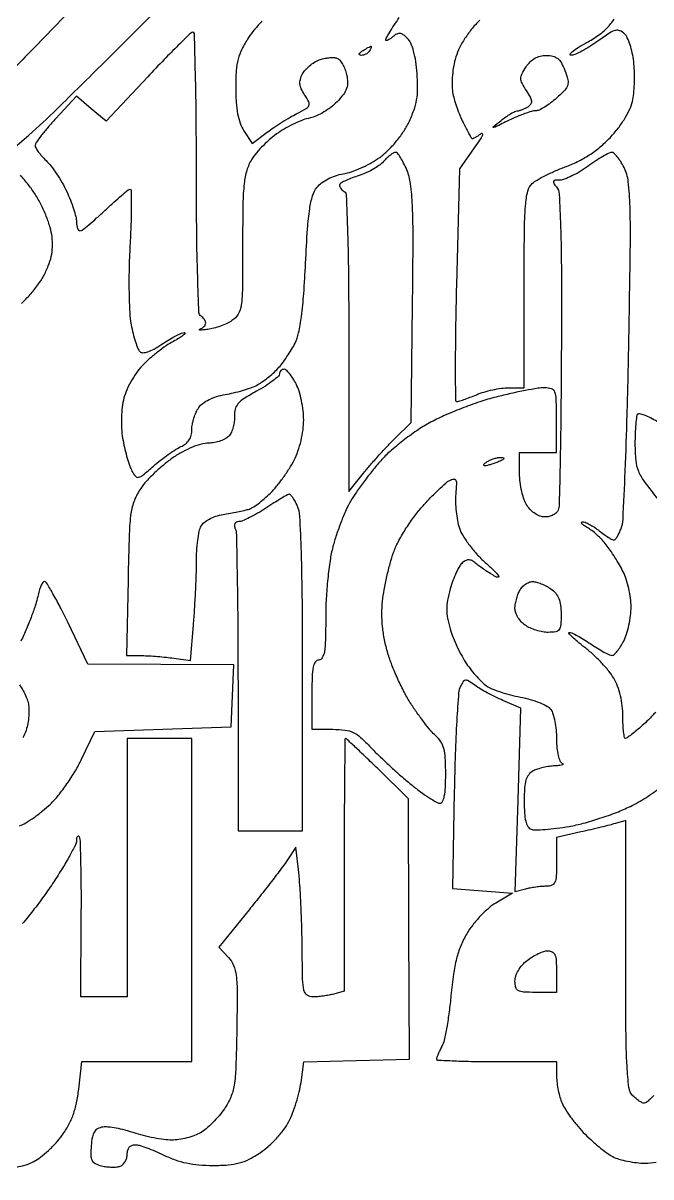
# Model space of a CAD drawing. Extents: x 3.8 to 44, y 2.8 to 44.9.
# Drawn here: x 14.42 to 25.93, y 2.79 to 23.94 of the extents above; entities that cross this region are included whole.
import ezdxf

# ---------------------------------------------------------------- set-up
doc = ezdxf.new("R2010")
doc.units = 0
doc.header["$MEASUREMENT"] = 0

msp = doc.modelspace()

# ---------------------------------------------------------------- linework, layer by layer
for points in [[(26.769741, 44.334821, -0.000003), (28.368792, 44.349802, -0.000078)], [(4.851013, 14.633411, -0.000017), (4.828862, 18.958728, -0.000179)], [(16.409094, 25.3377), (14.626556, 23.49765, 0.002735), (13.950292, 22.791882, 0.004763)], [(14.175763, 21.597947, 0.014724), (14.52226, 21.886946, 0.01237), (15.037014, 22.365865, 0.002662), (15.903362, 23.221907), (17.5968, 24.913114)], [(18.797599, 23.976252, 0.019969), (18.661977, 23.824869, 0.026506), (18.551936, 23.676331, 0.028277), (18.428575, 23.46485, 0.054919), (18.359443, 23.282185, 0.047107), (18.32583, 23.071113, 0.015947), (18.3159, 22.759858, 0.015904), (18.324483, 22.490107, 0.031358), (18.351484, 22.277469, 0.039385), (18.398151, 22.107348, 0.058461), (18.467131, 21.969251), (18.618363, 21.738442), (18.890131, 21.941834, -0.012697), (19.014185, 22.029851, -0.00804), (19.16295, 22.126388, -0.008074), (19.312224, 22.216555, -0.014745), (19.437243, 22.284489, 0.014059), (19.607398, 22.376646, 0.164819), (19.656413, 22.432575, 0.219599), (19.653799, 22.498819, 0.027074), (19.579281, 22.627203, -0.034193), (19.517397, 22.737402, -0.086574), (19.492922, 22.825627, -0.097005), (19.501074, 22.910713, -0.050661), (19.541731, 23.009577, -0.058142), (19.593342, 23.083806, -0.035218), (19.66976, 23.158905, -0.034901), (19.757367, 23.223657, -0.050896), (19.843109, 23.266676, -0.035221), (19.930828, 23.293131, -0.031945), (20.024303, 23.308084, -0.033423), (20.109802, 23.310474, -0.082064), (20.171196, 23.297859, -0.12336), (20.222156, 23.262098, -0.044825), (20.274104, 23.189921, -0.041084), (20.319118, 23.097239, -0.038469), (20.349551, 22.9964, -0.047513), (20.366678, 22.855838, -0.091974), (20.349019, 22.744389, -0.07855), (20.289935, 22.63555, -0.027471), (20.17363, 22.499978, -0.038523), (20.065614, 22.40335, -0.028323), (19.932641, 22.313124, -0.028865), (19.796237, 22.241794, -0.055128), (19.67876, 22.203649, 0.039924), (19.555491, 22.167719, 0.017837), (19.399673, 22.102005, 0.017524), (19.238949, 22.0204, 0.022716), (19.098081, 21.933977, 0.028379), (18.964121, 21.831621, 0.019573), (18.824168, 21.701677, 0.019788), (18.699028, 21.565654, 0.03767), (18.611631, 21.445503, 0.064632), (18.520667, 21.24424, 0.046786), (18.471264, 21.002886, 0.023408), (18.448236, 20.629483, 0.003696), (18.4428, 19.894115, -0.002466), (18.438766, 19.076146, -0.031962), (18.416316, 18.772354, -0.096092), (18.359752, 18.60682, -0.118017), (18.248028, 18.488281, -0.037167), (18.155428, 18.437001, -0.021307), (18.037215, 18.38857, -0.021197), (17.913557, 18.349798, -0.032867), (17.803878, 18.328051, -0.008182), (17.713992, 18.31779, -0.032989), (17.658819, 18.31606, -0.439753), (17.652543, 18.323398, -0.284394), (17.66025, 18.333024, 0.057343), (17.70069, 18.35286, 0.059812), (17.734936, 18.381129, 0.066583), (17.758197, 18.413148, 0.124462), (17.766, 18.44401, 0.095725), (17.759831, 18.475938, 0.052723), (17.741149, 18.511211, 0.049862), (17.713761, 18.544255, 0.056436), (17.6814, 18.5697, -0.249346), (17.642466, 18.63638, -0.001896), (17.619074, 19.286268, -0.005655), (17.602039, 20.102132, -0.002392), (17.5968, 21.197293, 0.002309), (17.59224, 22.184933, 0.003845), (17.578162, 23.016717, 0.000595), (17.559272, 23.748613, 0.39678), (17.53335, 23.774688, 0.203366), (17.491998, 23.758726, 0.002089), (17.264342, 23.536289, 0.006299), (17.003814, 23.273046, 0.003997), (16.706679, 22.960185), (15.943458, 22.143595), (15.669988, 22.373705), (15.396517, 22.603815), (15.019518, 22.194158, 0.009331), (14.874957, 22.031068, 0.013137), (14.752704, 21.879986, 0.00934), (14.657475, 21.750836, 0.149667), (14.640621, 21.6999, 0.137548), (14.651977, 21.655601, 0.025466), (14.698221, 21.584283, 0.025607), (14.762691, 21.504129, 0.020893), (14.83937, 21.42511, -0.039635), (14.928889, 21.325665, -0.01668), (15.033538, 21.179181, -0.01638), (15.135533, 21.014386, -0.020516), (15.218608, 20.854982, -0.015459), (15.286971, 20.697042, -0.015911), (15.344739, 20.536677, -0.01584), (15.385876, 20.394827, -0.062729), (15.3972, 20.304922, 0.035495), (15.401829, 20.239798, 0.054047), (15.415838, 20.184912, 0.070891), (15.436327, 20.147359, 0.238699), (15.46065, 20.135273, 0.1648), (15.500214, 20.149007, 0.006322), (15.623412, 20.247298, 0.010728), (15.767175, 20.370248, 0.007295), (15.925633, 20.515973, -0.006272), (16.083422, 20.661678, -0.009402), (16.2251, 20.784508, -0.00491), (16.346878, 20.884126, -0.17058), (16.38124, 20.8962, -0.411967), (16.401977, 20.875622, -0.002656), (16.402649, 20.591772, -0.008154), (16.396207, 20.25724, -0.004877), (16.378187, 19.85985, 0.008672), (16.362079, 19.43307, 0.008778), (16.360878, 19.007718, 0.008615), (16.372708, 18.637721, 0.035054), (16.399485, 18.414274, 0.014413), (16.435563, 18.251545, 0.017337), (16.479121, 18.101011, 0.016168), (16.523834, 17.978012, 0.101444), (16.560457, 17.922503, 0.209048), (16.616191, 17.900678, 0.07097), (16.703717, 17.916661, 0.047852), (16.819236, 17.967967, 0.020662), (16.962507, 18.056779, -0.013319), (17.091725, 18.13953, -0.016772), (17.215753, 18.20881, -0.014973), (17.321962, 18.259583, -0.114437), (17.375956, 18.269861, -0.569491), (17.38446, 18.254132, -0.089158), (17.355324, 18.220749, -0.032965), (17.281261, 18.169042, -0.013221), (17.1738, 18.107923, 0.027838), (17.040949, 18.027136, 0.014742), (16.885302, 17.913294, 0.014627), (16.732502, 17.787124, 0.021909), (16.60748, 17.667512, 0.037652), (16.495047, 17.530846, 0.027853), (16.391455, 17.36468, 0.028117), (16.308339, 17.190647, 0.042406), (16.257977, 17.030439, 0.031599), (16.231379, 16.862028, 0.020988), (16.22131, 16.666651, 0.020783), (16.22768, 16.467905, 0.02778), (16.250917, 16.28898, 0.013182), (16.285333, 16.128341, 0.01217), (16.328993, 15.965368, 0.012264), (16.374969, 15.822146, 0.039083), (16.415287, 15.730206, 0.051953), (16.47938, 15.635551, 0.282787), (16.535615, 15.616879, 0.115931), (16.61242, 15.655068, 0.00707), (16.808729, 15.822574, -0.013851), (16.938832, 15.930574, -0.012107), (17.08059, 16.036321, -0.012262), (17.213371, 16.125646, -0.035048), (17.311113, 16.178738, 0.05973), (17.400386, 16.233084, 0.083596), (17.463088, 16.302055, 0.083518), (17.499786, 16.387807, 0.059501), (17.5122, 16.491756, -0.046749), (17.521376, 16.589687, -0.02949), (17.54934, 16.701141, -0.029502), (17.590187, 16.808434, -0.047099), (17.638633, 16.893661, -0.079149), (17.715105, 16.972685, -0.046276), (17.827594, 17.041863, -0.04108), (17.967082, 17.097053, -0.032509), (18.125083, 17.133989, 0.017019), (18.278418, 17.164862, 0.013568), (18.441473, 17.208213, 0.013786), (18.590406, 17.25667, 0.033313), (18.6966, 17.302666, 0.030646), (18.790624, 17.358594, 0.016741), (18.89898, 17.437823, 0.016629), (19.004073, 17.525999, 0.025345), (19.088554, 17.609912, 0.023116), (19.167434, 17.705121, 0.012585), (19.255727, 17.828673, 0.012517), (19.339362, 17.959076, 0.01938), (19.40425, 18.076043, 0.06578), (19.469384, 18.262329, 0.018603), (19.520819, 18.565988, 0.014599), (19.563015, 18.980718, 0.006125), (19.596636, 19.54088, -0.00466), (19.6327, 20.172666, -0.020916), (19.672677, 20.54081, -0.036138), (19.726235, 20.777824, -0.093278), (19.806986, 20.932742, -0.065637), (19.891434, 21.015154, -0.041699), (20.008117, 21.088107, -0.039368), (20.144117, 21.14508, -0.039884), (20.286777, 21.179733, 0.043857), (20.436358, 21.217326, 0.021941), (20.617801, 21.289325, 0.021599), (20.800349, 21.380867, 0.029733), (20.955055, 21.479476, 0.037529), (21.103375, 21.604895, 0.025203), (21.253679, 21.768372, 0.025098), (21.387757, 21.947381, 0.035474), (21.487, 22.120009, 0.026029), (21.580353, 22.341552, 0.04436), (21.631591, 22.535659, 0.041199), (21.649908, 22.745496, 0.019235), (21.640694, 23.018473, 0.019075), (21.616343, 23.238238, 0.02917), (21.57698, 23.42584, 0.033923), (21.526178, 23.572735, 0.096451), (21.465912, 23.662145, 0.034791), (21.387958, 23.729945, 0.135228), (21.329039, 23.753305, 0.152944), (21.270727, 23.741794, 0.048611), (21.196546, 23.691524, -0.02143), (21.14617, 23.653238, -0.046645), (21.103924, 23.629397, -0.092514), (21.076102, 23.622704, -0.429399), (21.0654, 23.632868, -0.131692), (21.074171, 23.66559, -0.005063), (21.138644, 23.774656, -0.008753), (21.219206, 23.902724, -0.006028), (21.31474, 24.045077, 0.01247)], [(22.788568, 23.995232, 0.026802), (22.633567, 23.822658, 0.029346), (22.502898, 23.639446, 0.03122), (22.402342, 23.454697, 0.043275), (22.337797, 23.277617, 0.028172), (22.304364, 23.118182, 0.021556), (22.285287, 22.941025, 0.021986), (22.281895, 22.773138, 0.047095), (22.297122, 22.644571, 0.020447), (22.328373, 22.523641, 0.011807), (22.375286, 22.380833, 0.011786), (22.429226, 22.239497, 0.019325), (22.482248, 22.1229, 0.003731), (22.533223, 22.023267, 0.005025), (22.580939, 21.9339, 0.003489), (22.622152, 21.859777, 0.053022), (22.639215, 21.835894, 0.292149), (22.65953, 21.83014, 0.038897), (22.703095, 21.847048, 0.035066), (22.756961, 21.877753, 0.022233), (22.815258, 21.920494, -0.427131), (22.836196, 21.917752, -0.275655), (22.838741, 21.891112, -0.034048), (22.785141, 21.795461, -0.009763), (22.689411, 21.65504), (22.417019, 21.271781), (22.362159, 19.13819, 0.002571), (22.345332, 18.320063, 0.00429), (22.340619, 17.631342, 0.000741), (22.342562, 17.027796, 0.412837), (22.365867, 17.0046, 0.078085), (22.40285, 17.010411, 0.006304), (22.496446, 17.041877, 0.008377), (22.607553, 17.082898, 0.006337), (22.728149, 17.1315, -0.027517), (22.865267, 17.180121, -0.018428), (23.026592, 17.221123, -0.018584), (23.186323, 17.249344, -0.034442), (23.317632, 17.2584), (23.6034, 17.2584), (23.6034, 19.064188, -0.002047), (23.60771, 20.116816, -0.017002), (23.627848, 20.593832, -0.037478), (23.668834, 20.86299, -0.153896), (23.75145, 21.003531, -0.054795), (23.838729, 21.066433, -0.013149), (23.996586, 21.150371, -0.01335), (24.183988, 21.237617, -0.012872), (24.378056, 21.315868, 0.028174), (24.609067, 21.417336, 0.029959), (24.822327, 21.542316, 0.030089), (25.018293, 21.691341, 0.028949), (25.197647, 21.86463, 0.025247), (25.341536, 22.037475, 0.028119), (25.461787, 22.21804, 0.030516), (25.550161, 22.391893, 0.056015), (25.596648, 22.54359, 0.027303), (25.615837, 22.68939, 0.013777), (25.624868, 22.874647, 0.01364), (25.62369, 23.067077, 0.019713), (25.611316, 23.236705, 0.025856), (25.585459, 23.393011, 0.026234), (25.543694, 23.545042, 0.027151), (25.493423, 23.672815, 0.089303), (25.441915, 23.746943, 0.097436), (25.35865, 23.802831, 0.168638), (25.276364, 23.808001, 0.078441), (25.16545, 23.757409, 0.010602), (24.954512, 23.611323, -0.016618), (24.806261, 23.511269, -0.019646), (24.659584, 23.427062, -0.018872), (24.531773, 23.366244, -0.105639), (24.457857, 23.351576, -0.575866), (24.445629, 23.373374, -0.089478), (24.486517, 23.420732, -0.032346), (24.592037, 23.495337, -0.012877), (24.7455, 23.584226, 0.026804), (24.963701, 23.718861, 0.048574), (25.123522, 23.854439, 0.049239), (25.252782, 24.016987, 0.028367)], [(26.014435, 11.313748, -0.009735), (25.881858, 11.173987, -0.017276), (25.766555, 11.064888, -0.00769), (25.663649, 10.976826, -0.010926), (25.569314, 10.901997, -0.007191), (25.488747, 10.842715, -0.137669), (25.459719, 10.832238, -0.387095), (25.441007, 10.846939, -0.012563), (25.426398, 10.9498, -0.018148), (25.415931, 11.080901, -0.010845), (25.412538, 11.237277, 0.029597), (25.401302, 11.426947, 0.029689), (25.367748, 11.613761, 0.030991), (25.314486, 11.786534, 0.041924), (25.244201, 11.933988, 0.038522), (25.154117, 12.064094, 0.017944), (25.018944, 12.218683, 0.017655), (24.864729, 12.371582, 0.023557), (24.713755, 12.49841, -0.00993), (24.580266, 12.604485, -0.020595), (24.481331, 12.693469, -0.028044), (24.422851, 12.757383, -0.632453), (24.431018, 12.7746, -0.112578), (24.477887, 12.763912, -0.011847), (24.578624, 12.712472, -0.014183), (24.696897, 12.644096, -0.010924), (24.822051, 12.5631, 0.010829), (24.947155, 12.482103, 0.01409), (25.065273, 12.413728, 0.011721), (25.16585, 12.362243, 0.112896), (25.212384, 12.3516, 0.193845), (25.251001, 12.367156, 0.030135), (25.307931, 12.428924, 0.02983), (25.369299, 12.514024, 0.021973), (25.427177, 12.614832, 0.043237), (25.47941, 12.741602, 0.0225), (25.523314, 12.907029, 0.022199), (25.553375, 13.082115, 0.031421), (25.5633, 13.2399, 0.033254), (25.552694, 13.399196, 0.022279), (25.520438, 13.578984, 0.022471), (25.473351, 13.751126, 0.040552), (25.417388, 13.886118, 0.012718), (25.34956, 14.010425, 0.008537), (25.266062, 14.149091, 0.008601), (25.180552, 14.280672, 0.016778), (25.107132, 14.382, 0.025489), (25.030824, 14.470502, 0.018304), (24.937236, 14.561555, 0.018557), (24.841517, 14.641846, 0.037468), (24.759544, 14.696252, -0.021305), (24.695102, 14.736087, -0.068977), (24.657841, 14.769701, -0.272298), (24.654345, 14.790391, -0.302416), (24.670641, 14.802002, -0.108445), (24.72049, 14.792711, -0.023144), (24.800456, 14.754417, -0.023173), (24.890812, 14.70035, -0.020242), (24.980085, 14.6358, 0.010919), (25.066279, 14.570996, 0.01463), (25.147335, 14.516302, 0.01175), (25.216478, 14.474778, 0.130058), (25.247388, 14.4666, 0.228834), (25.272308, 14.478635, 0.028202), (25.308126, 14.529388, 0.028766), (25.345923, 14.598467, 0.019959), (25.380854, 14.680347, 0.07904), (25.414979, 14.844002, 0.001447), (25.454877, 15.731528, 0.003538), (25.491149, 16.768786, 0.002352), (25.518728, 17.958678, 0.00113), (25.548111, 19.771347, 0.009889), (25.543424, 20.575345, 0.021076), (25.512086, 21.037169, 0.092097), (25.433195, 21.298131, 0.022241), (25.372684, 21.403394, 0.030113), (25.30838, 21.492257, 0.030552), (25.248643, 21.556677, 0.192841), (25.207895, 21.573, 0.121873), (25.158267, 21.560721, 0.011137), (25.046245, 21.498446, 0.013885), (24.91463, 21.416404, 0.010434), (24.774374, 21.3192, -0.020495), (24.627995, 21.222052, -0.022196), (24.477915, 21.139954, -0.022386), (24.343911, 21.081486, -0.091919), (24.257148, 21.0654, 0.025055), (24.170943, 21.061078, 0.252998), (24.142192, 21.041585, 0.271391), (24.143891, 21.008033, 0.028031), (24.192881, 20.941776, -0.161495), (24.245953, 20.805952, -0.005356), (24.270375, 20.218704, -0.006932), (24.284888, 19.36452, -0.001763), (24.284332, 17.978553, -0.001558), (24.276603, 16.881131, -0.002435), (24.262405, 15.936462, -0.000667), (24.244935, 15.113752, -0.086173), (24.225341, 15.014277, -0.116671), (24.192795, 14.966572, -0.065505), (24.13494, 14.926224, -0.059787), (24.062035, 14.898888, -0.059896), (23.984779, 14.8896, -0.085569), (23.898752, 14.904431, -0.055804), (23.807937, 14.948629, -0.052528), (23.723291, 15.015606, -0.054155), (23.65543, 15.098123, -0.061847), (23.602925, 15.205036, -0.026561), (23.558935, 15.358098, -0.025786), (23.528839, 15.528132, -0.030917), (23.5188, 15.690323), (23.5188, 16.074), (23.8572, 16.074), (24.1956, 16.074), (24.1956, 16.6662, 0.005483), (24.191395, 17.049661, 0.083095), (24.166644, 17.179942, 0.232279), (24.104806, 17.238809, 0.076227), (23.977045, 17.2584, 0.040224), (23.852866, 17.248394, 0.007354), (23.625754, 17.208117, 0.007866), (23.360765, 17.152757, 0.007074), (23.088064, 17.087225, 0.018293), (22.791452, 16.999821, 0.011696), (22.453445, 16.877764, 0.011752), (22.127393, 16.74243, 0.021418), (21.869109, 16.61454, 0.023468), (21.633695, 16.470364, 0.015973), (21.379597, 16.285725, 0.016122), (21.145348, 16.091377, 0.030918), (20.972961, 15.918565, 0.011864), (20.82534, 15.742815, 0.008607), (20.669125, 15.540569, 0.008702), (20.527395, 15.343326, 0.018755), (20.426771, 15.1857, 0.026776), (20.341278, 15.020322, 0.01261), (20.24796, 14.798589, 0.012455), (20.161664, 14.560875, 0.017147), (20.096899, 14.343076, 0.02678), (20.046012, 14.093572, 0.011556), (20.003853, 13.756781, 0.011336), (19.975133, 13.392845, 0.01402), (19.9656, 13.052926, -0.005697), (19.96084, 12.63513, -0.034338), (19.941035, 12.419138, -0.082038), (19.902951, 12.305658, -0.277645), (19.8387, 12.267, 0.250296), (19.775962, 12.233495, 0.098409), (19.73718, 12.1401, 0.041714), (19.716857, 11.962628, 0.007659), (19.7118, 11.6325), (19.7118, 10.998), (20.095895, 10.998, -0.029768), (20.317863, 10.984773, -0.081861), (20.468027, 10.941204, -0.072639), (20.606302, 10.848466, -0.019986), (20.793845, 10.664504, 0.011851), (20.944167, 10.512174, 0.006084), (21.139306, 10.328126, 0.006042), (21.344905, 10.143425, 0.009064), (21.529149, 9.987704, 0.011541), (21.698394, 9.85622, 0.015387), (21.858317, 9.745245, 0.012603), (21.995011, 9.661313, 0.132125), (22.057899, 9.6444, 0.285279), (22.106963, 9.674874, 0.065572), (22.139822, 9.771356, 0.037958), (22.159549, 9.933031, 0.011384), (22.1652, 10.181188, 0.012936), (22.157721, 10.470199, 0.050734), (22.130546, 10.646285, 0.078857), (22.076091, 10.77093, 0.069006), (21.983632, 10.879138, -0.035611), (21.895424, 10.969438, -0.010607), (21.773962, 11.11925, -0.010582), (21.644293, 11.293812, -0.011249), (21.524829, 11.470229, -0.022819), (21.408196, 11.670616, -0.013529), (21.286819, 11.919075, -0.013525), (21.178934, 12.174022, -0.022594), (21.10389, 12.394486, -0.021327), (21.043634, 12.640432, -0.024274), (21.007617, 12.880244, -0.025015), (20.995711, 13.115702, -0.025842), (21.007639, 13.348605, -0.018667), (21.036855, 13.555662, -0.011216), (21.086158, 13.798958, -0.011225), (21.14614, 14.039054, -0.019184), (21.208297, 14.236057, -0.035194), (21.293333, 14.429403, -0.01811), (21.425038, 14.658939, -0.017908), (21.578304, 14.886391, -0.025767), (21.731003, 15.075109, -0.008883), (21.882707, 15.238092, -0.010293), (22.032976, 15.387603, -0.009421), (22.164781, 15.508787, -0.058367), (22.24012, 15.561219, -0.081575), (22.312193, 15.585794, -0.344724), (22.349659, 15.565418, -0.116225), (22.362424, 15.49419, -0.010251), (22.348703, 15.310535, 0.031329), (22.343953, 15.164164, 0.019482), (22.355829, 14.99272, 0.019526), (22.380864, 14.823833, 0.033153), (22.416538, 14.68556, 0.058559), (22.482156, 14.54463, 0.024176), (22.601365, 14.370789, 0.023245), (22.750458, 14.192302, 0.025395), (22.911353, 14.033888, -0.008958), (23.057965, 13.898731, -0.040684), (23.135091, 13.811992, -0.466888), (23.129744, 13.788965, -0.238912), (23.0958, 13.788965, -0.01657), (23.004129, 13.839304, -0.011348), (22.903405, 13.902172, -0.01145), (22.809027, 13.967239, -0.022652), (22.737837, 14.023847, 0.038476), (22.660013, 14.081811, 0.113217), (22.597411, 14.1038, 0.135767), (22.538433, 14.094429, 0.066415), (22.473432, 14.053668, 0.088776), (22.421009, 13.991555, 0.021514), (22.358616, 13.871965, 0.021396), (22.297935, 13.726445, 0.019826), (22.248192, 13.572558, 0.021772), (22.19911, 13.362416, 0.045809), (22.183332, 13.195719, 0.047768), (22.198414, 13.033402, 0.025751), (22.246127, 12.838098, 0.022876), (22.300515, 12.682787, 0.014249), (22.377626, 12.505894, 0.014292), (22.463815, 12.335444, 0.025031), (22.546011, 12.20041, 0.018634), (22.633181, 12.08188, 0.015561), (22.734145, 11.962615, 0.015843), (22.833431, 11.859255, 0.040724), (22.913127, 11.793155, 0.056601), (23.00905, 11.741009, 0.016551), (23.166898, 11.683076, 0.016399), (23.350201, 11.629202, 0.016893), (23.534845, 11.588052, -0.023944), (23.714582, 11.545327, -0.026541), (23.883196, 11.486757, -0.027253), (24.020165, 11.421959, -0.109128), (24.08985, 11.361604, -0.08689), (24.130667, 11.280506, -0.025061), (24.164536, 11.14378, -0.024395), (24.187816, 10.983157, -0.023793), (24.1956, 10.81968, 0.021339), (24.20269, 10.653641, 0.037333), (24.224602, 10.517838, 0.045367), (24.257807, 10.419383, 0.195256), (24.30135, 10.377229, -0.255263), (24.314871, 10.36076, -0.365519), (24.306061, 10.345131, -0.065185), (24.254233, 10.33319, -0.017059), (24.168888, 10.327879, 0.029268), (24.065709, 10.318926, 0.021333), (23.952582, 10.297436, 0.021675), (23.846727, 10.267714, 0.043607), (23.767038, 10.233623, 0.101343), (23.68569, 10.166019, 0.097176), (23.635977, 10.070915, 0.057647), (23.610407, 9.924379, 0.014397), (23.6034, 9.681068, 0.01496), (23.610003, 9.460447, 0.045347), (23.632496, 9.31209, 0.073382), (23.671362, 9.216889, 0.169157), (23.729643, 9.167646, 0.098057), (23.80917, 9.153919, 0.011965), (23.986741, 9.162538, 0.013809), (24.199436, 9.183888, 0.010987), (24.427593, 9.218285, 0.022991), (24.686263, 9.275472, 0.013138), (24.992894, 9.366918, 0.013103), (25.297162, 9.475339, 0.021159), (25.5492, 9.585131, 0.027361), (25.830463, 9.741663, 0.022516), (26.112549, 9.937803, 0.020441)], [(14.390529, 18.802745, 0.021362), (14.547763, 18.966529, 0.021419), (14.689395, 19.141871, 0.036241), (14.790312, 19.301356, 0.025613), (14.88182, 19.495479, 0.043368), (14.935347, 19.666938, 0.046276), (14.956443, 19.83698, 0.034442), (14.949271, 20.026077, 0.044931), (14.915523, 20.195542, 0.022826), (14.844617, 20.401197, 0.022089), (14.749473, 20.61321, 0.026135), (14.640652, 20.804039, 0.022432), (14.5174, 20.978382, 0.018265), (14.37064, 21.153774, 0.018642)], [(14.277617, 17.29322, 0.000334), (14.283887, 17.956453, 0.201197)], [(26.041956, 16.638791, 0.017645), (25.919816, 16.705162, 0.026765), (25.808932, 16.753218, 0.024929), (25.718829, 16.781643, 0.266327), (25.683173, 16.771973, 0.165993), (25.663627, 16.732163, 0.009164), (25.648303, 16.592263, 0.013373), (25.637389, 16.42202, 0.009321), (25.6338, 16.229526, 0.022834), (25.647693, 15.925473, 0.075814), (25.695656, 15.731713, 0.060272), (25.804834, 15.538528, 0.010869), (26.057265, 15.210937, -0.018961)], [(14.355343, 9.226437, 0.04738), (14.469233, 9.282109, 0.017128), (14.619681, 9.381456, 0.016809), (14.778008, 9.502185, 0.019189), (14.920786, 9.628287, 0.03341), (15.063659, 9.78408, 0.016811), (15.223437, 9.997895, 0.016615), (15.37442, 10.230924, 0.023634), (15.491495, 10.4481), (15.734918, 10.9557), (16.983109, 10.998), (18.2313, 11.0403), (18.256315, 11.61135), (18.281331, 12.1824), (16.945015, 12.187789), (15.6087, 12.193177), (15.244711, 12.949189, 0.007107), (15.100083, 13.238972, 0.011182), (14.966862, 13.483122, 0.005385), (14.848902, 13.683237, 0.262649), (14.809976, 13.7052, 0.255365), (14.779389, 13.688488, 0.037945), (14.744822, 13.624433, 0.034933), (14.712474, 13.535586, 0.023361), (14.68752, 13.43025, -0.033831), (14.650875, 13.288827, -0.009884), (14.575696, 13.076932, -0.009882), (14.481388, 12.84114, -0.010438), (14.379456, 12.613565, 0.00552)], [(25.97822, 4.282949, -0.024316), (25.905553, 4.21088, -0.023155), (25.841061, 4.158046, -0.161392), (25.802903, 4.1454, -0.115359), (25.766369, 4.153943, -0.028787), (25.712706, 4.184452, -0.027877), (25.653755, 4.227457, -0.024855), (25.597543, 4.278343, -0.166334), (25.522727, 4.430978, -0.018707), (25.488039, 4.821069, -0.011263), (25.468908, 5.486159, -0.001558), (25.4646, 6.86851), (25.4646, 9.325734), (25.27425, 9.270245, -0.008909), (25.1723, 9.242487, -0.002391), (25.009346, 9.20205, -0.002421), (24.823755, 9.157888, -0.002502), (24.63975, 9.116014), (24.1956, 9.017271), (24.1956, 8.569436, -0.009814), (24.190392, 8.304129, -0.090679), (24.165406, 8.192455, -0.207393), (24.109593, 8.139319, -0.086659), (24.00525, 8.120445, 0.020548), (23.918655, 8.116358, 0.011918), (23.81514, 8.104707, 0.011901), (23.711738, 8.08805, 0.019589), (23.625366, 8.068491), (23.435831, 8.017693), (23.490166, 9.701465), (23.544502, 11.385238), (23.214401, 11.526445, -0.012659), (23.074529, 11.590514, -0.010139), (22.927194, 11.666308, -0.010278), (22.793719, 11.742016, -0.025504), (22.700221, 11.804282, 0.016559), (22.587254, 11.882464, 0.160955), (22.531675, 11.896839, 0.223324), (22.488015, 11.872675, 0.034836), (22.434569, 11.786705, 0.104425), (22.400999, 11.669289, 0.003106), (22.368014, 11.155922, 0.006068), (22.340133, 10.547828, 0.004136), (22.322548, 9.8559), (22.2921, 8.0793), (22.842, 8.037), (23.3919, 7.9947), (23.082657, 7.811927, 0.04578), (22.94823, 7.71488, 0.023993), (22.799249, 7.571922, 0.023656), (22.659439, 7.409507, 0.03335), (22.55212, 7.251546, 0.034776), (22.441751, 7.029098, 0.034831), (22.363346, 6.793615, 0.027841), (22.306415, 6.507041, 0.012107), (22.261376, 6.121275, -0.009751), (22.227604, 5.819687, -0.011507), (22.183549, 5.535937, -0.010439), (22.136042, 5.299046, -0.068256), (22.093962, 5.185567, 0.010003), (22.05645, 5.111974, 0.012538), (22.024776, 5.042233, 0.010761), (22.001124, 4.982968, 0.089789), (21.996, 4.954662, 0.399388), (22.014455, 4.935243, 0.001847), (22.319066, 4.920859, 0.006794), (22.674088, 4.91024, 0.004079), (23.0958, 4.9068), (24.1956, 4.9068), (24.1956, 4.658507, 0.028667), (24.202045, 4.546179, 0.016899), (24.221931, 4.413192, 0.016875), (24.250875, 4.281262, 0.027572), (24.285237, 4.172057, 0.04778), (24.340928, 4.058359, 0.01737), (24.440256, 3.908618, 0.01704), (24.560985, 3.751282, 0.019491), (24.687087, 3.609677, 0.015681), (24.823374, 3.476753, 0.01346), (24.974694, 3.345466, 0.013666), (25.118618, 3.233678, 0.037426), (25.227749, 3.165527, 0.04875), (25.341109, 3.11946, 0.022287), (25.496274, 3.080829, 0.021822), (25.664637, 3.054383, 0.028049), (25.821078, 3.0456, 0.04031), (26.020374, 3.061693, 0.048115)], [(14.356095, 11.80997, -0.024133), (14.422079, 11.70218, -0.02419), (14.477028, 11.589202, -0.040292), (14.510672, 11.488943, -0.051992), (14.525767, 11.381313, -0.026696), (14.523322, 11.244982, -0.026212), (14.505726, 11.103487, -0.035675), (14.474234, 10.97883, -0.057634), (14.411524, 10.843497, -0.04244)], [(14.29563, 2.97251, 0.027633), (14.473611, 3.016833, 0.046019), (14.616318, 3.075709, 0.044519), (14.73975, 3.155217, 0.02142), (14.883353, 3.277172, 0.021046), (15.023274, 3.418097, 0.028213), (15.136931, 3.557695, 0.033763), (15.252032, 3.741524, 0.036797), (15.337642, 3.934081, 0.034221), (15.398609, 4.149033, 0.023108), (15.439669, 4.40066), (15.498413, 4.9068), (16.505307, 4.9068), (17.5122, 4.9068), (17.5122, 7.8678), (17.5122, 10.8288), (16.92, 10.8288), (16.3278, 10.8288), (16.3278, 8.46), (16.3278, 6.0912), (15.901302, 6.0912), (15.474803, 6.0912), (15.485846, 7.535955, 0.003251), (15.486483, 8.093366, 0.005149), (15.479004, 8.570955, 0.001482), (15.467045, 8.984368, 0.190639), (15.447045, 9.030555, 0.201053), (15.428287, 9.038234, 0.247183), (15.411842, 9.029402, 0.110074), (15.400626, 9.000823, 0.038703), (15.3972, 8.956633, -0.118108), (15.378822, 8.879916, -0.008364), (15.275075, 8.683989, -0.011433), (15.140703, 8.452842, -0.008361), (14.981456, 8.202283, -0.010642), (14.800072, 7.939513, -0.009199), (14.598856, 7.671418, -0.009295), (14.407465, 7.435145, -0.026464)]]:
    msp.add_lwpolyline(points, format="xyb")
for points in [[(20.795443, 23.517505, -0.434568), (20.801495, 23.511631, -0.071273), (20.798547, 23.493568, -0.041889), (20.787526, 23.466588, -0.020509), (20.7693, 23.4342, -0.075854), (20.741842, 23.401929, -0.054031), (20.702776, 23.374832, -0.053889), (20.658675, 23.356663, -0.074131), (20.616257, 23.350895, -0.102799), (20.585515, 23.357697, -0.37991), (20.578032, 23.374361, -0.147021), (20.595522, 23.400145, -0.027275), (20.6424, 23.4342, -0.008026), (20.692912, 23.465705, -0.01079), (20.739703, 23.492499, -0.008096), (20.779373, 23.513267, -0.104523)], [(24.009803, 23.3496, -0.056377), (24.131313, 23.335856, -0.114676), (24.217216, 23.293975, -0.097581), (24.284382, 23.213301, -0.033481), (24.348439, 23.07465, -0.028137), (24.402535, 22.905536, -0.136911), (24.400662, 22.805895, -0.118135), (24.347293, 22.713991, -0.018608), (24.196452, 22.56705, -0.022725), (24.088475, 22.477997, -0.025526), (23.976844, 22.402741, -0.025998), (23.876378, 22.349136, -0.109979), (23.810195, 22.3344, 0.072304), (23.738896, 22.324035, 0.013912), (23.614506, 22.283292, 0.014549), (23.470899, 22.227021, 0.01296), (23.32508, 22.160416, -0.000802), (23.073252, 22.037904, -0.109984), (23.040718, 22.030215, -0.706942), (23.036904, 22.040563, -0.002515), (23.1804, 22.158534, -0.017084), (23.267578, 22.224655, -0.020062), (23.354623, 22.281015, -0.019401), (23.431059, 22.322346, -0.105227), (23.4765, 22.333814, 0.057932), (23.516968, 22.340066, 0.023667), (23.569934, 22.357402, 0.023034), (23.625662, 22.381604, 0.027262), (23.675773, 22.409653, 0.095903), (23.726558, 22.457537, 0.184017), (23.740724, 22.510877, 0.100683), (23.717835, 22.583567, 0.018576), (23.644894, 22.704458, -0.022707), (23.564023, 22.841027, -0.118842), (23.542346, 22.924989, -0.124014), (23.561797, 23.007805, -0.025652), (23.63792, 23.1381, -0.05177), (23.713176, 23.230501, -0.066788), (23.800186, 23.296714, -0.069001), (23.899177, 23.336174, -0.060459)], [(21.246577, 21.573, 0.137479), (21.209994, 21.562747, 0.025558), (21.151716, 21.523083, 0.025677), (21.086475, 21.468127, 0.020965), (21.022439, 21.403069, -0.056497), (20.940628, 21.330973, -0.025041), (20.818469, 21.254486, -0.024399), (20.67959, 21.185583, -0.030176), (20.544027, 21.135878, 0.017535), (20.419643, 21.093806, 0.026326), (20.314759, 21.047737, 0.024321), (20.236491, 21.003427, 0.257212), (20.2194, 20.972402, 0.103764), (20.225517, 20.943242, 0.051653), (20.244251, 20.910278, 0.048122), (20.271638, 20.87881, 0.051264), (20.304, 20.8539, -0.249977), (20.343092, 20.786766, -0.001726), (20.366386, 20.100751, -0.005374), (20.383383, 19.239976, -0.002249), (20.3886, 18.080132), (20.3886, 15.358649), (20.661016, 15.695174, -0.008398), (20.786939, 15.845497, -0.005048), (20.941134, 16.019825, -0.005054), (21.098017, 16.190132, -0.008789), (21.232066, 16.3278), (21.5307, 16.6239), (21.557664, 18.7812, 0.002105), (21.567488, 19.966594, 0.011812), (21.555096, 20.600593, 0.021626), (21.520713, 20.997489, 0.067499), (21.450778, 21.25575, 0.017597), (21.394384, 21.377289, 0.025576), (21.335581, 21.479808, 0.023504), (21.281187, 21.556177, 0.230162)], [(19.202027, 17.5968, 0.101759), (19.170573, 17.590331, 0.098545), (19.143813, 17.571942, 0.097281), (19.125885, 17.544475, 0.096383), (19.1196, 17.512175, -0.217562), (19.09929, 17.467708, -0.017192), (18.995767, 17.384075, -0.020867), (18.859548, 17.290199, -0.014362), (18.698041, 17.194925, 0.015062), (18.47256, 17.061488, 0.070167), (18.357726, 16.963861, 0.117096), (18.304382, 16.864562, 0.082861), (18.292394, 16.738077, -0.046794), (18.290222, 16.642298, -0.036456), (18.27064, 16.539968, -0.037515), (18.237913, 16.446542, -0.070312), (18.195994, 16.378527, -0.090225), (18.134124, 16.326615, -0.043014), (18.039463, 16.282952, -0.040767), (17.929709, 16.253202, -0.045837), (17.820838, 16.2432, 0.066609), (17.688734, 16.225523, 0.030145), (17.523013, 16.169441, 0.027831), (17.344011, 16.084682, 0.025238), (17.169379, 15.978011, 0.023386), (17.005558, 15.854613, 0.01691), (16.834603, 15.702801, 0.017143), (16.68169, 15.547154, 0.035255), (16.575432, 15.41352, 0.056779), (16.458497, 15.193153, 0.059354), (16.396301, 14.955386, 0.026498), (16.364827, 14.582905, 0.002971), (16.343257, 13.732909), (16.316413, 12.3516), (16.597057, 12.348405, -0.011237), (16.726434, 12.344023, -0.006157), (16.884678, 12.333143, -0.006134), (17.045162, 12.318137, -0.009735), (17.182099, 12.300935), (17.486498, 12.25666), (17.541649, 12.909094, 0.005339), (17.562777, 13.195436, 0.003793), (17.580599, 13.516868, 0.003829), (17.592934, 13.82396, 0.008122), (17.5968, 14.061926, -0.015469), (17.603091, 14.265233, -0.016769), (17.621953, 14.462331, -0.016474), (17.649243, 14.629429, -0.074278), (17.682428, 14.722321, -0.100975), (17.738268, 14.789611, -0.047244), (17.833239, 14.852166, -0.042582), (17.952826, 14.903138, -0.037702), (18.084278, 14.935647, 0.004182), (18.216117, 14.959016, 0.003892), (18.350752, 14.985129, 0.00388), (18.470072, 15.010203, 0.013133), (18.547368, 15.029213, 0.072826), (18.62071, 15.061335, 0.019199), (18.726955, 15.133492, 0.019071), (18.842835, 15.225891, 0.018534), (18.952486, 15.327701, 0.025668), (19.064124, 15.45143, 0.01467), (19.186484, 15.611254, 0.014626), (19.300439, 15.779686, 0.023461), (19.386429, 15.930339, 0.034604), (19.456776, 16.095543, 0.024841), (19.512953, 16.288209, 0.024788), (19.549885, 16.486139, 0.03374), (19.562123, 16.667288, 0.029816), (19.551979, 16.837241, 0.02195), (19.521341, 17.023399, 0.022326), (19.476585, 17.197471, 0.045267), (19.423289, 17.328324, 0.022568), (19.364097, 17.431137, 0.030455), (19.301024, 17.517935, 0.031055), (19.242331, 17.580765, 0.191627)], [(23.1804, 15.982158, -0.051935), (23.225693, 15.975757, -0.491407), (23.232465, 15.960307, -0.152377), (23.209322, 15.937957, -0.014925), (23.1381, 15.9048, -0.014016), (23.067115, 15.876626, -0.013486), (22.993751, 15.852084, -0.013539), (22.92798, 15.833968, -0.04673), (22.8843, 15.827442, -0.181913), (22.864847, 15.833565, -0.36682), (22.861828, 15.848247, -0.099487), (22.882951, 15.87339, -0.025013), (22.9266, 15.9048, -0.040566), (22.984472, 15.935865, -0.028934), (23.0535, 15.961353, -0.029384), (23.12263, 15.978058, -0.053798)], [(19.29637, 15.306021, 0.098081), (19.263545, 15.294899, 0.00366), (19.150538, 15.228754, 0.006506), (19.017843, 15.147419, 0.004516), (18.869951, 15.052221, -0.013301), (18.717062, 14.957564, -0.016244), (18.569072, 14.877621, -0.014829), (18.441827, 14.81878, -0.101214), (18.37445, 14.805, 0.10293), (18.328989, 14.795541, 0.174939), (18.301075, 14.769187, 0.145051), (18.293382, 14.726836, 0.064589), (18.306849, 14.671181, -0.086447), (18.327634, 14.565356, -0.00084), (18.343116, 13.783463, -0.002753), (18.354488, 12.881721, -0.001776), (18.3582, 11.837081), (18.3582, 9.1368), (18.9504, 9.1368), (19.5426, 9.1368), (19.5426, 12.009219, 0.002007), (19.537274, 13.335966, 0.005939), (19.51914, 14.246776, 0.004799), (19.492009, 14.902024, 0.094415), (19.44442, 15.097119, 0.019034), (19.403182, 15.179198, 0.02823), (19.360432, 15.24737, 0.027249), (19.321229, 15.296748, 0.249078)], [(23.756753, 13.7052, -0.065609), (23.826522, 13.696005, -0.028027), (23.916085, 13.666514, -0.027138), (24.009367, 13.623914, -0.032099), (24.092176, 13.573503, -0.063826), (24.181155, 13.492503, -0.080372), (24.23878, 13.397328, -0.06637), (24.270287, 13.274694, -0.029743), (24.2802, 13.108203, -0.016349), (24.273699, 12.909431, -0.137928), (24.244153, 12.825777, -0.200755), (24.180451, 12.785759, -0.041189), (24.045224, 12.7746, -0.046039), (23.941538, 12.784168, -0.029459), (23.82404, 12.813286, -0.029522), (23.711304, 12.85583, -0.047819), (23.622224, 12.906297, -0.054074), (23.550293, 12.969266, -0.046615), (23.489432, 13.049235, -0.048992), (23.44785, 13.133276, -0.090637), (23.4342, 13.207959, -0.040836), (23.440494, 13.284891, -0.023372), (23.459926, 13.376065, -0.023224), (23.488222, 13.466524, -0.035463), (23.521777, 13.541562, -0.063179), (23.566228, 13.604145, -0.054732), (23.626926, 13.657131, -0.057459), (23.693889, 13.693152, -0.094965)], [(20.328353, 10.8288, 0.411011), (20.31835, 10.818905, 0.000109), (20.311154, 10.148289, 0.001643), (20.30575, 9.400481, 0.000985), (20.304, 8.512167), (20.304, 6.195534), (20.11365, 6.144522, -0.01952), (20.026963, 6.124882, -0.011897), (19.9233, 6.108156, -0.011917), (19.819601, 6.096456, -0.020614), (19.73295, 6.092355, -0.157044), (19.625523, 6.126232, -0.186724), (19.567212, 6.214351, -0.048429), (19.54332, 6.414841, -0.003156), (19.534233, 7.00065, 0.004879), (19.526989, 7.382759, 0.004375), (19.512144, 7.778816, 0.004389), (19.492587, 8.134091, 0.013692), (19.470783, 8.372625), (19.4157, 8.83515), (19.264814, 8.603923, -0.016296), (19.173979, 8.474166, -0.002939), (18.995824, 8.239433, -0.003166), (18.783744, 7.966974, -0.002861), (18.560986, 7.687807), (18.008045, 7.002918), (18.18178, 6.817986, -0.090449), (18.277183, 6.670375, -0.069638), (18.32553, 6.48439, -0.02966), (18.342803, 6.176098, -0.003493), (18.335707, 5.48855, -0.004081), (18.318129, 4.798425, -0.030571), (18.287179, 4.472756, -0.061164), (18.224808, 4.254251, -0.050257), (18.108267, 4.041255, -0.025893), (18.012052, 3.915437, -0.019716), (17.894528, 3.787772, -0.020081), (17.774533, 3.676621, -0.043385), (17.672214, 3.603531, -0.045589), (17.562997, 3.551787, -0.025478), (17.422403, 3.508236, -0.025228), (17.27458, 3.478425, -0.037156), (17.142553, 3.4686, -0.03233), (16.999564, 3.477855, -0.014947), (16.815524, 3.507398, -0.014735), (16.623265, 3.550094, -0.019829), (16.452282, 3.60068, 0.018299), (16.289769, 3.6493, 0.017982), (16.123192, 3.686227, 0.01819), (15.975085, 3.707977, 0.062789), (15.878275, 3.70643, 0.083251), (15.785659, 3.677016, 0.136481), (15.725566, 3.621601, 0.093005), (15.688753, 3.52644, 0.025219), (15.667213, 3.365701, 0.021167), (15.66, 3.187499, 0.119142), (15.682395, 3.0956, 0.16354), (15.740581, 3.039136, 0.050109), (15.857374, 2.997027, 0.030738), (15.949494, 2.97984, 0.026745), (16.047431, 2.973021, 0.027663), (16.136852, 2.976535, 0.068059), (16.200711, 2.991521, 0.104229), (16.249313, 3.022956, 0.066687), (16.290468, 3.076446, 0.06274), (16.318311, 3.1428, 0.068102), (16.3278, 3.212145, -0.069485), (16.337636, 3.282578, -0.104063), (16.366486, 3.337341, -0.116551), (16.412102, 3.371767, -0.103982), (16.47029, 3.384, -0.072289), (16.548758, 3.372596, -0.014226), (16.684387, 3.328085, -0.014812), (16.84071, 3.26652, -0.013269), (16.99904, 3.19365, 0.030072), (17.205175, 3.107044, 0.032312), (17.41537, 3.048187, 0.030423), (17.642316, 3.014446, 0.021694), (17.899078, 3.0033, 0.018959), (18.17896, 3.013916, 0.046754), (18.381374, 3.048509, 0.051953), (18.560959, 3.117445, 0.028577), (18.764557, 3.236044, 0.036527), (18.911835, 3.349788, 0.024332), (19.063603, 3.499718, 0.024526), (19.197317, 3.660482, 0.04328), (19.28871, 3.806824, 0.026369), (19.358562, 3.963656, 0.015715), (19.425739, 4.156711, 0.015709), (19.480724, 4.353831, 0.026104), (19.513026, 4.523241), (19.564889, 4.901623), (20.53188, 4.925362), (21.498872, 4.9491), (21.491225, 7.337246), (21.483578, 9.725393), (20.918142, 10.277096, 0.002015), (20.699616, 10.488603, 0.00325), (20.51165, 10.666737, 0.000608), (20.34499, 10.822255, 0.189629)], [(24.037809, 6.9372, -0.120627), (24.117399, 6.917715, -0.176212), (24.165684, 6.865022, -0.083924), (24.189685, 6.760383, -0.014504), (24.1956, 6.5565), (24.1956, 6.1758), (23.8149, 6.1758, -0.012827), (23.590258, 6.181564, -0.111302), (23.494558, 6.208359, -0.20874), (23.448736, 6.266851, -0.063326), (23.4342, 6.38116, -0.081526), (23.449737, 6.475814, -0.051125), (23.496366, 6.578148, -0.047538), (23.567714, 6.677098, -0.046173), (23.657109, 6.76186, -0.030501), (23.754044, 6.828967, -0.028242), (23.86089, 6.885694, -0.029388), (23.961797, 6.925164, -0.078685)]]:
    msp.add_lwpolyline(points, format="xyb", close=True)

doc.saveas('drawing.dxf')
